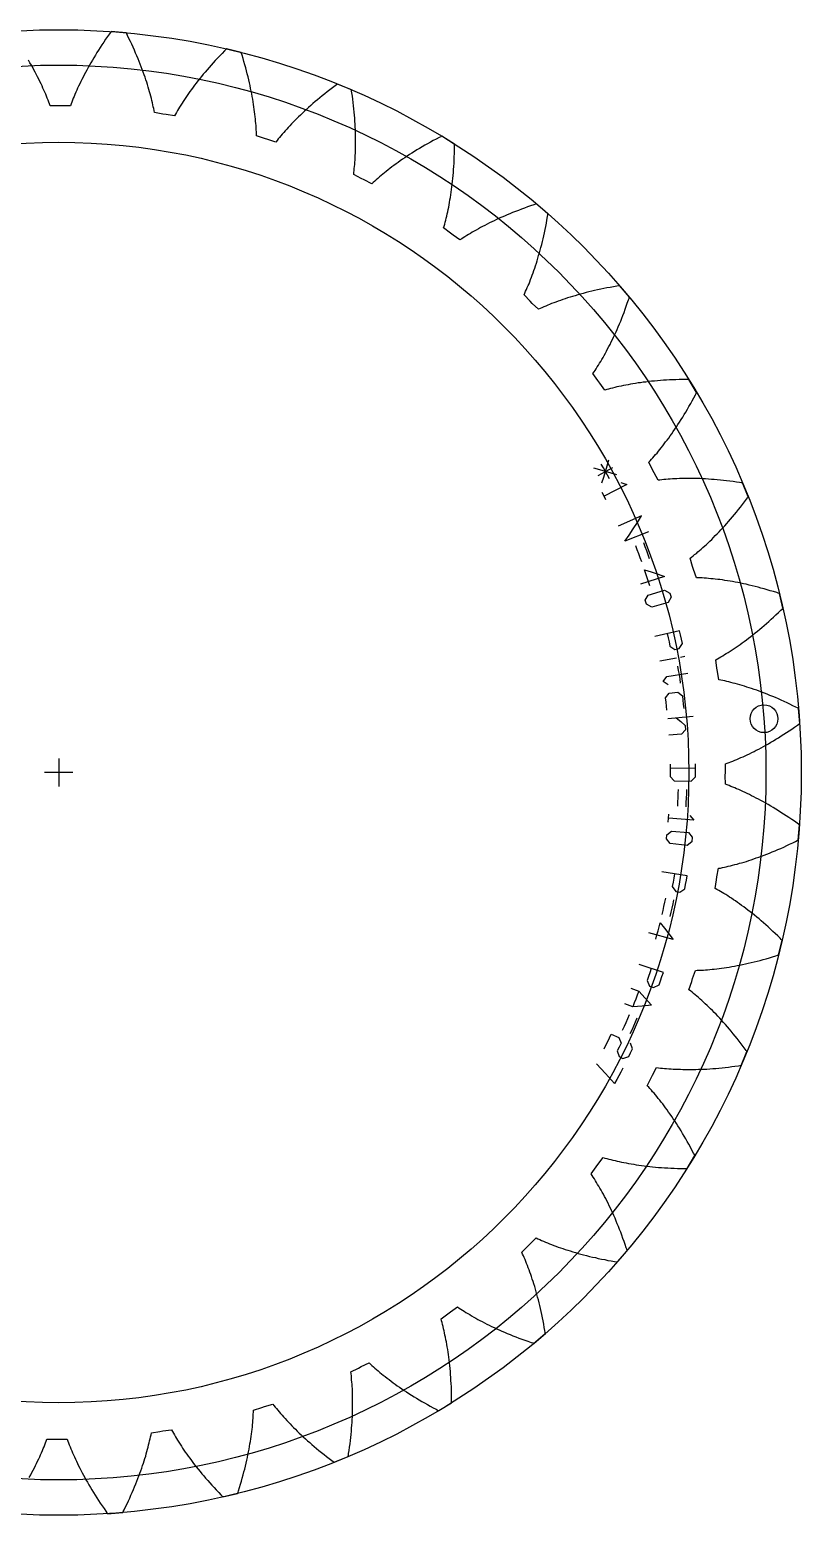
# Model space of a CAD drawing. Extents: x -5.2 to 5.2, y -5.2 to 5.2.
# Drawn here: x -0.21 to 5.25, y -5.25 to 5.25 of the extents above; entities that cross this region are included whole.
import ezdxf

# ---------------------------------------------------------------- set-up
doc = ezdxf.new("R2010")
doc.units = 0
doc.header["$MEASUREMENT"] = 0
for name, color, linetype in [('gear', 7, 'CONTINUOUS'), ('gear_guides', 5, 'CONTINUOUS'), ('gear_texts', 7, 'CONTINUOUS')]:
    doc.layers.add(name, color=color, linetype=linetype)

msp = doc.modelspace()

# ---------------------------------------------------------------- linework, layer by layer
at = {"layer": 'gear'}
msp.add_lwpolyline([(-0.208, -4.982), (-0.198, -4.965), (-0.189, -4.948), (-0.181, -4.932), (-0.172, -4.915), (-0.164, -4.899), (-0.156, -4.883), (-0.149, -4.868), (-0.141, -4.852), (-0.134, -4.837), (-0.128, -4.822), (-0.121, -4.808), (-0.115, -4.793), (-0.109, -4.779), (-0.103, -4.765), (-0.098, -4.752), (-0.093, -4.739), (-0.088, -4.726), (-0.083, -4.713), (-0.022, -4.712), (0, -4.713), (0.061, -4.713), (0.065, -4.726), (0.07, -4.739), (0.075, -4.752), (0.081, -4.766), (0.086, -4.78), (0.092, -4.794), (0.098, -4.808), (0.105, -4.823), (0.111, -4.838), (0.118, -4.853), (0.125, -4.868), (0.133, -4.884), (0.141, -4.9), (0.149, -4.916), (0.157, -4.932), (0.166, -4.949), (0.175, -4.966), (0.184, -4.983), (0.193, -5), (0.203, -5.017), (0.214, -5.035), (0.224, -5.053), (0.235, -5.071), (0.246, -5.089), (0.258, -5.108), (0.27, -5.126), (0.282, -5.145), (0.294, -5.164), (0.307, -5.183), (0.321, -5.203), (0.334, -5.222), (0.341, -5.232), (0.345, -5.237), (0.346, -5.238), (0.346, -5.239), (0.346, -5.239), (0.453, -5.23), (0.453, -5.23), (0.453, -5.23), (0.454, -5.228), (0.456, -5.223), (0.462, -5.212), (0.472, -5.191), (0.483, -5.17), (0.493, -5.149), (0.502, -5.128), (0.511, -5.108), (0.52, -5.088), (0.529, -5.068), (0.537, -5.048), (0.545, -5.028), (0.553, -5.009), (0.56, -4.99), (0.567, -4.971), (0.574, -4.953), (0.581, -4.935), (0.587, -4.917), (0.593, -4.899), (0.599, -4.882), (0.604, -4.865), (0.61, -4.848), (0.615, -4.831), (0.619, -4.815), (0.624, -4.799), (0.628, -4.783), (0.632, -4.768), (0.636, -4.752), (0.64, -4.738), (0.643, -4.723), (0.647, -4.709), (0.65, -4.695), (0.653, -4.681), (0.655, -4.668), (0.715, -4.658), (0.737, -4.654), (0.797, -4.646), (0.804, -4.658), (0.811, -4.67), (0.818, -4.682), (0.825, -4.695), (0.833, -4.707), (0.841, -4.72), (0.849, -4.734), (0.858, -4.747), (0.867, -4.761), (0.876, -4.775), (0.885, -4.789), (0.895, -4.803), (0.905, -4.818), (0.916, -4.832), (0.927, -4.847), (0.938, -4.862), (0.949, -4.877), (0.961, -4.893), (0.973, -4.908), (0.986, -4.924), (0.999, -4.94), (1.012, -4.956), (1.025, -4.972), (1.039, -4.988), (1.054, -5.004), (1.068, -5.021), (1.083, -5.038), (1.099, -5.054), (1.114, -5.071), (1.131, -5.088), (1.147, -5.105), (1.155, -5.114), (1.16, -5.118), (1.161, -5.119), (1.161, -5.12), (1.161, -5.12), (1.265, -5.095), (1.265, -5.095), (1.266, -5.094), (1.266, -5.093), (1.268, -5.087), (1.272, -5.076), (1.279, -5.053), (1.285, -5.031), (1.292, -5.009), (1.298, -4.987), (1.304, -4.965), (1.31, -4.944), (1.315, -4.923), (1.32, -4.902), (1.325, -4.881), (1.33, -4.861), (1.334, -4.841), (1.338, -4.822), (1.342, -4.802), (1.346, -4.783), (1.349, -4.764), (1.352, -4.746), (1.355, -4.728), (1.358, -4.71), (1.361, -4.693), (1.363, -4.675), (1.365, -4.659), (1.367, -4.642), (1.369, -4.626), (1.37, -4.61), (1.372, -4.594), (1.373, -4.579), (1.374, -4.564), (1.375, -4.55), (1.376, -4.535), (1.377, -4.521), (1.377, -4.508), (1.435, -4.489), (1.456, -4.482), (1.514, -4.464), (1.522, -4.474), (1.531, -4.485), (1.54, -4.496), (1.549, -4.508), (1.559, -4.519), (1.569, -4.531), (1.579, -4.543), (1.59, -4.555), (1.601, -4.567), (1.612, -4.579), (1.624, -4.591), (1.636, -4.604), (1.648, -4.617), (1.661, -4.63), (1.674, -4.642), (1.687, -4.656), (1.701, -4.669), (1.715, -4.682), (1.729, -4.696), (1.744, -4.709), (1.759, -4.723), (1.775, -4.736), (1.79, -4.75), (1.807, -4.764), (1.823, -4.778), (1.84, -4.792), (1.858, -4.806), (1.876, -4.82), (1.894, -4.835), (1.913, -4.849), (1.932, -4.863), (1.941, -4.87), (1.946, -4.874), (1.947, -4.875), (1.948, -4.875), (1.948, -4.875), (2.047, -4.835), (2.047, -4.835), (2.047, -4.834), (2.047, -4.832), (2.048, -4.826), (2.05, -4.814), (2.053, -4.791), (2.057, -4.768), (2.06, -4.745), (2.062, -4.722), (2.065, -4.7), (2.067, -4.678), (2.069, -4.656), (2.071, -4.635), (2.072, -4.614), (2.074, -4.593), (2.075, -4.573), (2.076, -4.553), (2.077, -4.533), (2.077, -4.514), (2.078, -4.495), (2.078, -4.476), (2.078, -4.458), (2.078, -4.44), (2.078, -4.422), (2.078, -4.405), (2.077, -4.388), (2.076, -4.371), (2.076, -4.355), (2.075, -4.339), (2.074, -4.323), (2.073, -4.308), (2.071, -4.293), (2.07, -4.278), (2.069, -4.264), (2.067, -4.25), (2.066, -4.237), (2.119, -4.209), (2.139, -4.199), (2.194, -4.172), (2.204, -4.181), (2.214, -4.191), (2.225, -4.2), (2.236, -4.21), (2.247, -4.22), (2.258, -4.23), (2.27, -4.24), (2.283, -4.25), (2.295, -4.26), (2.309, -4.27), (2.322, -4.281), (2.336, -4.291), (2.35, -4.302), (2.364, -4.313), (2.379, -4.324), (2.394, -4.334), (2.41, -4.345), (2.426, -4.356), (2.442, -4.367), (2.459, -4.378), (2.476, -4.389), (2.494, -4.4), (2.512, -4.412), (2.53, -4.423), (2.548, -4.434), (2.567, -4.445), (2.587, -4.456), (2.607, -4.468), (2.627, -4.479), (2.648, -4.49), (2.669, -4.501), (2.679, -4.507), (2.685, -4.509), (2.686, -4.51), (2.687, -4.51), (2.687, -4.51), (2.778, -4.455), (2.778, -4.455), (2.778, -4.454), (2.778, -4.453), (2.778, -4.446), (2.778, -4.434), (2.778, -4.411), (2.777, -4.387), (2.776, -4.364), (2.776, -4.341), (2.775, -4.319), (2.773, -4.297), (2.772, -4.275), (2.77, -4.254), (2.769, -4.233), (2.767, -4.212), (2.765, -4.192), (2.763, -4.172), (2.76, -4.152), (2.758, -4.133), (2.755, -4.114), (2.753, -4.096), (2.75, -4.078), (2.747, -4.06), (2.744, -4.043), (2.741, -4.025), (2.738, -4.009), (2.735, -3.992), (2.731, -3.976), (2.728, -3.961), (2.725, -3.946), (2.721, -3.931), (2.717, -3.916), (2.714, -3.902), (2.71, -3.888), (2.707, -3.875), (2.703, -3.862), (2.752, -3.826), (2.77, -3.812), (2.819, -3.777), (2.831, -3.785), (2.842, -3.793), (2.854, -3.8), (2.867, -3.808), (2.879, -3.816), (2.892, -3.824), (2.906, -3.832), (2.919, -3.84), (2.934, -3.849), (2.948, -3.857), (2.963, -3.865), (2.978, -3.873), (2.994, -3.881), (3.01, -3.89), (3.026, -3.898), (3.043, -3.906), (3.06, -3.915), (3.078, -3.923), (3.095, -3.931), (3.114, -3.94), (3.132, -3.948), (3.151, -3.956), (3.171, -3.964), (3.191, -3.973), (3.211, -3.981), (3.231, -3.989), (3.252, -3.997), (3.274, -4.005), (3.295, -4.013), (3.317, -4.02), (3.34, -4.028), (3.351, -4.032), (3.357, -4.034), (3.358, -4.034), (3.359, -4.035), (3.359, -4.035), (3.441, -3.965), (3.441, -3.965), (3.44, -3.965), (3.44, -3.963), (3.439, -3.957), (3.437, -3.945), (3.433, -3.922), (3.429, -3.899), (3.425, -3.876), (3.421, -3.854), (3.416, -3.832), (3.411, -3.81), (3.407, -3.789), (3.402, -3.768), (3.397, -3.748), (3.392, -3.728), (3.386, -3.708), (3.381, -3.689), (3.376, -3.67), (3.37, -3.651), (3.365, -3.633), (3.36, -3.615), (3.354, -3.597), (3.348, -3.58), (3.343, -3.563), (3.337, -3.547), (3.331, -3.531), (3.325, -3.515), (3.32, -3.5), (3.314, -3.485), (3.308, -3.471), (3.302, -3.457), (3.297, -3.443), (3.291, -3.429), (3.285, -3.416), (3.279, -3.404), (3.274, -3.391), (3.316, -3.348), (3.332, -3.332), (3.376, -3.29), (3.388, -3.296), (3.401, -3.301), (3.414, -3.307), (3.427, -3.313), (3.441, -3.319), (3.455, -3.325), (3.469, -3.331), (3.484, -3.336), (3.5, -3.342), (3.515, -3.348), (3.531, -3.354), (3.547, -3.36), (3.564, -3.365), (3.581, -3.371), (3.599, -3.377), (3.617, -3.382), (3.635, -3.388), (3.653, -3.393), (3.672, -3.399), (3.692, -3.404), (3.711, -3.409), (3.731, -3.415), (3.752, -3.42), (3.773, -3.425), (3.794, -3.429), (3.815, -3.434), (3.837, -3.439), (3.86, -3.443), (3.882, -3.448), (3.905, -3.452), (3.929, -3.456), (3.941, -3.458), (3.947, -3.459), (3.948, -3.459), (3.949, -3.459), (3.949, -3.459), (4.019, -3.378), (4.019, -3.378), (4.018, -3.378), (4.018, -3.376), (4.016, -3.37), (4.012, -3.359), (4.005, -3.336), (3.997, -3.314), (3.989, -3.293), (3.981, -3.271), (3.973, -3.25), (3.965, -3.23), (3.957, -3.209), (3.949, -3.19), (3.941, -3.17), (3.933, -3.151), (3.925, -3.132), (3.917, -3.114), (3.908, -3.096), (3.9, -3.079), (3.892, -3.062), (3.884, -3.045), (3.875, -3.028), (3.867, -3.012), (3.859, -2.997), (3.851, -2.981), (3.843, -2.967), (3.834, -2.952), (3.826, -2.938), (3.818, -2.924), (3.81, -2.911), (3.802, -2.897), (3.795, -2.885), (3.787, -2.872), (3.779, -2.86), (3.771, -2.849), (3.764, -2.837), (3.799, -2.788), (3.812, -2.77), (3.849, -2.721), (3.862, -2.725), (3.875, -2.729), (3.889, -2.732), (3.903, -2.736), (3.918, -2.74), (3.933, -2.743), (3.948, -2.747), (3.963, -2.75), (3.979, -2.754), (3.996, -2.757), (4.012, -2.76), (4.029, -2.763), (4.047, -2.766), (4.065, -2.769), (4.083, -2.772), (4.101, -2.775), (4.12, -2.778), (4.139, -2.78), (4.159, -2.782), (4.179, -2.785), (4.199, -2.787), (4.22, -2.789), (4.241, -2.791), (4.262, -2.792), (4.284, -2.794), (4.306, -2.795), (4.328, -2.796), (4.351, -2.797), (4.374, -2.798), (4.397, -2.799), (4.421, -2.799), (4.433, -2.799), (4.439, -2.799), (4.441, -2.799), (4.441, -2.799), (4.442, -2.799), (4.498, -2.708), (4.498, -2.708), (4.497, -2.707), (4.497, -2.706), (4.494, -2.701), (4.488, -2.69), (4.477, -2.669), (4.466, -2.648), (4.455, -2.628), (4.444, -2.608), (4.433, -2.589), (4.422, -2.57), (4.411, -2.551), (4.4, -2.533), (4.389, -2.515), (4.378, -2.497), (4.367, -2.48), (4.356, -2.463), (4.345, -2.447), (4.334, -2.431), (4.323, -2.415), (4.312, -2.4), (4.301, -2.385), (4.291, -2.37), (4.28, -2.356), (4.27, -2.342), (4.259, -2.329), (4.249, -2.316), (4.239, -2.303), (4.229, -2.291), (4.219, -2.279), (4.209, -2.267), (4.199, -2.256), (4.19, -2.245), (4.18, -2.234), (4.171, -2.224), (4.161, -2.214), (4.189, -2.159), (4.199, -2.139), (4.227, -2.086), (4.24, -2.087), (4.254, -2.089), (4.269, -2.09), (4.283, -2.092), (4.298, -2.093), (4.313, -2.094), (4.329, -2.095), (4.345, -2.096), (4.361, -2.097), (4.378, -2.098), (4.395, -2.098), (4.412, -2.099), (4.43, -2.099), (4.448, -2.099), (4.466, -2.099), (4.485, -2.099), (4.504, -2.099), (4.523, -2.098), (4.543, -2.098), (4.563, -2.097), (4.583, -2.096), (4.604, -2.094), (4.625, -2.093), (4.646, -2.091), (4.668, -2.089), (4.69, -2.087), (4.712, -2.085), (4.735, -2.082), (4.758, -2.079), (4.781, -2.076), (4.805, -2.073), (4.816, -2.071), (4.822, -2.07), (4.824, -2.07), (4.825, -2.07), (4.825, -2.07), (4.866, -1.971), (4.866, -1.971), (4.865, -1.971), (4.865, -1.969), (4.861, -1.964), (4.854, -1.955), (4.84, -1.936), (4.825, -1.917), (4.811, -1.899), (4.797, -1.881), (4.783, -1.863), (4.769, -1.846), (4.755, -1.829), (4.742, -1.813), (4.728, -1.797), (4.714, -1.782), (4.701, -1.766), (4.687, -1.751), (4.674, -1.737), (4.661, -1.723), (4.647, -1.709), (4.634, -1.696), (4.622, -1.683), (4.609, -1.67), (4.596, -1.658), (4.584, -1.646), (4.571, -1.634), (4.559, -1.623), (4.547, -1.612), (4.535, -1.601), (4.523, -1.591), (4.512, -1.581), (4.5, -1.571), (4.489, -1.562), (4.478, -1.552), (4.467, -1.544), (4.456, -1.535), (4.475, -1.478), (4.482, -1.456), (4.501, -1.399), (4.515, -1.398), (4.529, -1.398), (4.543, -1.397), (4.558, -1.396), (4.573, -1.395), (4.588, -1.394), (4.603, -1.392), (4.619, -1.391), (4.635, -1.389), (4.652, -1.387), (4.669, -1.385), (4.686, -1.383), (4.704, -1.38), (4.721, -1.378), (4.74, -1.375), (4.758, -1.372), (4.777, -1.368), (4.796, -1.365), (4.815, -1.361), (4.835, -1.357), (4.855, -1.353), (4.875, -1.348), (4.895, -1.344), (4.916, -1.339), (4.937, -1.333), (4.959, -1.328), (4.98, -1.322), (5.002, -1.316), (5.025, -1.309), (5.047, -1.303), (5.07, -1.296), (5.081, -1.292), (5.087, -1.29), (5.088, -1.29), (5.089, -1.29), (5.089, -1.29), (5.114, -1.186), (5.114, -1.186), (5.114, -1.185), (5.113, -1.184), (5.108, -1.18), (5.1, -1.171), (5.083, -1.155), (5.066, -1.139), (5.049, -1.123), (5.032, -1.107), (5.016, -1.092), (4.999, -1.077), (4.983, -1.063), (4.967, -1.049), (4.951, -1.035), (4.935, -1.022), (4.919, -1.009), (4.904, -0.997), (4.888, -0.984), (4.873, -0.973), (4.858, -0.961), (4.843, -0.95), (4.828, -0.939), (4.813, -0.928), (4.799, -0.918), (4.785, -0.908), (4.771, -0.899), (4.757, -0.889), (4.743, -0.88), (4.73, -0.872), (4.716, -0.863), (4.703, -0.855), (4.691, -0.848), (4.678, -0.84), (4.666, -0.833), (4.654, -0.826), (4.642, -0.819), (4.651, -0.759), (4.654, -0.737), (4.665, -0.677), (4.678, -0.675), (4.692, -0.672), (4.706, -0.669), (4.72, -0.666), (4.734, -0.663), (4.749, -0.659), (4.764, -0.655), (4.78, -0.651), (4.796, -0.647), (4.812, -0.642), (4.828, -0.638), (4.845, -0.633), (4.862, -0.628), (4.879, -0.622), (4.896, -0.617), (4.914, -0.611), (4.932, -0.604), (4.95, -0.598), (4.969, -0.591), (4.987, -0.584), (5.007, -0.577), (5.026, -0.569), (5.045, -0.561), (5.065, -0.553), (5.085, -0.544), (5.105, -0.536), (5.126, -0.527), (5.147, -0.517), (5.167, -0.507), (5.189, -0.497), (5.21, -0.487), (5.221, -0.481), (5.226, -0.479), (5.228, -0.478), (5.228, -0.478), (5.228, -0.478), (5.237, -0.371), (5.237, -0.371), (5.236, -0.371), (5.235, -0.37), (5.23, -0.366), (5.22, -0.359), (5.201, -0.345), (5.182, -0.332), (5.163, -0.319), (5.144, -0.306), (5.125, -0.294), (5.106, -0.282), (5.088, -0.27), (5.07, -0.259), (5.052, -0.248), (5.034, -0.238), (5.016, -0.227), (4.999, -0.217), (4.982, -0.208), (4.965, -0.198), (4.948, -0.189), (4.932, -0.181), (4.915, -0.172), (4.899, -0.164), (4.883, -0.156), (4.868, -0.149), (4.852, -0.141), (4.837, -0.134), (4.822, -0.128), (4.808, -0.121), (4.793, -0.115), (4.779, -0.109), (4.765, -0.103), (4.752, -0.098), (4.739, -0.093), (4.726, -0.088), (4.713, -0.083), (4.712, -0.022), (4.713, 0), (4.713, 0.061), (4.726, 0.065), (4.739, 0.07), (4.752, 0.075), (4.766, 0.081), (4.78, 0.086), (4.794, 0.092), (4.808, 0.098), (4.823, 0.105), (4.838, 0.111), (4.853, 0.118), (4.868, 0.125), (4.884, 0.133), (4.9, 0.141), (4.916, 0.149), (4.932, 0.157), (4.949, 0.166), (4.966, 0.175), (4.983, 0.184), (5, 0.193), (5.017, 0.203), (5.035, 0.214), (5.053, 0.224), (5.071, 0.235), (5.089, 0.246), (5.108, 0.258), (5.126, 0.27), (5.145, 0.282), (5.164, 0.294), (5.183, 0.307), (5.203, 0.321), (5.222, 0.334), (5.232, 0.341), (5.237, 0.345), (5.238, 0.346), (5.239, 0.346), (5.239, 0.346), (5.23, 0.453), (5.23, 0.453), (5.23, 0.453), (5.228, 0.454), (5.223, 0.456), (5.212, 0.462), (5.191, 0.472), (5.17, 0.483), (5.149, 0.493), (5.128, 0.502), (5.108, 0.511), (5.088, 0.52), (5.068, 0.529), (5.048, 0.537), (5.028, 0.545), (5.009, 0.553), (4.99, 0.56), (4.971, 0.567), (4.953, 0.574), (4.935, 0.581), (4.917, 0.587), (4.899, 0.593), (4.882, 0.599), (4.865, 0.604), (4.848, 0.61), (4.831, 0.615), (4.815, 0.619), (4.799, 0.624), (4.783, 0.628), (4.768, 0.632), (4.752, 0.636), (4.738, 0.64), (4.723, 0.643), (4.709, 0.647), (4.695, 0.65), (4.681, 0.653), (4.668, 0.655), (4.658, 0.715), (4.654, 0.737), (4.646, 0.797), (4.658, 0.804), (4.67, 0.811), (4.682, 0.818), (4.695, 0.825), (4.707, 0.833), (4.72, 0.841), (4.734, 0.849), (4.747, 0.858), (4.761, 0.867), (4.775, 0.876), (4.789, 0.885), (4.803, 0.895), (4.818, 0.905), (4.832, 0.916), (4.847, 0.927), (4.862, 0.938), (4.877, 0.949), (4.893, 0.961), (4.908, 0.973), (4.924, 0.986), (4.94, 0.999), (4.956, 1.012), (4.972, 1.025), (4.988, 1.039), (5.004, 1.054), (5.021, 1.068), (5.038, 1.083), (5.054, 1.099), (5.071, 1.114), (5.088, 1.131), (5.105, 1.147), (5.114, 1.155), (5.118, 1.16), (5.119, 1.161), (5.12, 1.161), (5.12, 1.161), (5.095, 1.265), (5.095, 1.265), (5.094, 1.266), (5.093, 1.266), (5.087, 1.268), (5.076, 1.272), (5.053, 1.279), (5.031, 1.285), (5.009, 1.292), (4.987, 1.298), (4.965, 1.304), (4.944, 1.31), (4.923, 1.315), (4.902, 1.32), (4.881, 1.325), (4.861, 1.33), (4.841, 1.334), (4.822, 1.338), (4.802, 1.342), (4.783, 1.346), (4.764, 1.349), (4.746, 1.352), (4.728, 1.355), (4.71, 1.358), (4.693, 1.361), (4.675, 1.363), (4.659, 1.365), (4.642, 1.367), (4.626, 1.369), (4.61, 1.37), (4.594, 1.372), (4.579, 1.373), (4.564, 1.374), (4.55, 1.375), (4.535, 1.376), (4.521, 1.377), (4.508, 1.377), (4.489, 1.435), (4.482, 1.456), (4.464, 1.514), (4.474, 1.522), (4.485, 1.531), (4.496, 1.54), (4.508, 1.549), (4.519, 1.559), (4.531, 1.569), (4.543, 1.579), (4.555, 1.59), (4.567, 1.601), (4.579, 1.612), (4.591, 1.624), (4.604, 1.636), (4.617, 1.648), (4.63, 1.661), (4.642, 1.674), (4.656, 1.687), (4.669, 1.701), (4.682, 1.715), (4.696, 1.729), (4.709, 1.744), (4.723, 1.759), (4.736, 1.775), (4.75, 1.79), (4.764, 1.807), (4.778, 1.823), (4.792, 1.84), (4.806, 1.858), (4.82, 1.876), (4.835, 1.894), (4.849, 1.913), (4.863, 1.932), (4.87, 1.941), (4.874, 1.946), (4.875, 1.947), (4.875, 1.948), (4.875, 1.948), (4.835, 2.047), (4.835, 2.047), (4.834, 2.047), (4.832, 2.047), (4.826, 2.048), (4.814, 2.05), (4.791, 2.053), (4.768, 2.057), (4.745, 2.06), (4.722, 2.062), (4.7, 2.065), (4.678, 2.067), (4.656, 2.069), (4.635, 2.071), (4.614, 2.072), (4.593, 2.074), (4.573, 2.075), (4.553, 2.076), (4.533, 2.077), (4.514, 2.077), (4.495, 2.078), (4.476, 2.078), (4.458, 2.078), (4.44, 2.078), (4.422, 2.078), (4.405, 2.078), (4.388, 2.077), (4.371, 2.076), (4.355, 2.076), (4.339, 2.075), (4.323, 2.074), (4.308, 2.073), (4.293, 2.071), (4.278, 2.07), (4.264, 2.069), (4.25, 2.067), (4.237, 2.066), (4.209, 2.119), (4.199, 2.139), (4.172, 2.194), (4.181, 2.204), (4.191, 2.214), (4.2, 2.225), (4.21, 2.236), (4.22, 2.247), (4.23, 2.258), (4.24, 2.27), (4.25, 2.283), (4.26, 2.295), (4.27, 2.309), (4.281, 2.322), (4.291, 2.336), (4.302, 2.35), (4.313, 2.364), (4.324, 2.379), (4.334, 2.394), (4.345, 2.41), (4.356, 2.426), (4.367, 2.442), (4.378, 2.459), (4.389, 2.476), (4.4, 2.494), (4.412, 2.512), (4.423, 2.53), (4.434, 2.548), (4.445, 2.567), (4.456, 2.587), (4.468, 2.607), (4.479, 2.627), (4.49, 2.648), (4.501, 2.669), (4.507, 2.679), (4.509, 2.685), (4.51, 2.686), (4.51, 2.687), (4.51, 2.687), (4.455, 2.778), (4.455, 2.778), (4.454, 2.778), (4.453, 2.778), (4.446, 2.778), (4.434, 2.778), (4.411, 2.778), (4.387, 2.777), (4.364, 2.776), (4.341, 2.776), (4.319, 2.775), (4.297, 2.773), (4.275, 2.772), (4.254, 2.77), (4.233, 2.769), (4.212, 2.767), (4.192, 2.765), (4.172, 2.763), (4.152, 2.76), (4.133, 2.758), (4.114, 2.755), (4.096, 2.753), (4.078, 2.75), (4.06, 2.747), (4.043, 2.744), (4.025, 2.741), (4.009, 2.738), (3.992, 2.735), (3.976, 2.731), (3.961, 2.728), (3.946, 2.725), (3.931, 2.721), (3.916, 2.717), (3.902, 2.714), (3.888, 2.71), (3.875, 2.707), (3.862, 2.703), (3.826, 2.752), (3.812, 2.77), (3.777, 2.819), (3.785, 2.831), (3.793, 2.842), (3.8, 2.854), (3.808, 2.867), (3.816, 2.879), (3.824, 2.892), (3.832, 2.906), (3.84, 2.919), (3.849, 2.934), (3.857, 2.948), (3.865, 2.963), (3.873, 2.978), (3.881, 2.994), (3.89, 3.01), (3.898, 3.026), (3.906, 3.043), (3.915, 3.06), (3.923, 3.078), (3.931, 3.095), (3.94, 3.114), (3.948, 3.132), (3.956, 3.151), (3.964, 3.171), (3.973, 3.191), (3.981, 3.211), (3.989, 3.231), (3.997, 3.252), (4.005, 3.274), (4.013, 3.295), (4.02, 3.317), (4.028, 3.34), (4.032, 3.351), (4.034, 3.357), (4.034, 3.358), (4.035, 3.359), (4.035, 3.359), (3.965, 3.441), (3.965, 3.441), (3.965, 3.44), (3.963, 3.44), (3.957, 3.439), (3.945, 3.437), (3.922, 3.433), (3.899, 3.429), (3.876, 3.425), (3.854, 3.421), (3.832, 3.416), (3.81, 3.411), (3.789, 3.407), (3.768, 3.402), (3.748, 3.397), (3.728, 3.392), (3.708, 3.386), (3.689, 3.381), (3.67, 3.376), (3.651, 3.37), (3.633, 3.365), (3.615, 3.36), (3.597, 3.354), (3.58, 3.348), (3.563, 3.343), (3.547, 3.337), (3.531, 3.331), (3.515, 3.325), (3.5, 3.32), (3.485, 3.314), (3.471, 3.308), (3.457, 3.302), (3.443, 3.297), (3.429, 3.291), (3.416, 3.285), (3.404, 3.279), (3.391, 3.274), (3.348, 3.316), (3.332, 3.332), (3.29, 3.376), (3.296, 3.388), (3.301, 3.401), (3.307, 3.414), (3.313, 3.427), (3.319, 3.441), (3.325, 3.455), (3.331, 3.469), (3.336, 3.484), (3.342, 3.5), (3.348, 3.515), (3.354, 3.531), (3.36, 3.547), (3.365, 3.564), (3.371, 3.581), (3.377, 3.599), (3.382, 3.617), (3.388, 3.635), (3.393, 3.653), (3.399, 3.672), (3.404, 3.692), (3.409, 3.711), (3.415, 3.731), (3.42, 3.752), (3.425, 3.773), (3.429, 3.794), (3.434, 3.815), (3.439, 3.837), (3.443, 3.86), (3.448, 3.882), (3.452, 3.905), (3.456, 3.929), (3.458, 3.941), (3.459, 3.947), (3.459, 3.948), (3.459, 3.949), (3.459, 3.949), (3.378, 4.019), (3.378, 4.019), (3.378, 4.018), (3.376, 4.018), (3.37, 4.016), (3.359, 4.012), (3.336, 4.005), (3.314, 3.997), (3.293, 3.989), (3.271, 3.981), (3.25, 3.973), (3.23, 3.965), (3.209, 3.957), (3.19, 3.949), (3.17, 3.941), (3.151, 3.933), (3.132, 3.925), (3.114, 3.917), (3.096, 3.908), (3.079, 3.9), (3.062, 3.892), (3.045, 3.884), (3.028, 3.875), (3.012, 3.867), (2.997, 3.859), (2.981, 3.851), (2.967, 3.843), (2.952, 3.834), (2.938, 3.826), (2.924, 3.818), (2.911, 3.81), (2.897, 3.802), (2.885, 3.795), (2.872, 3.787), (2.86, 3.779), (2.849, 3.771), (2.837, 3.764), (2.788, 3.799), (2.77, 3.812), (2.721, 3.849), (2.725, 3.862), (2.729, 3.875), (2.732, 3.889), (2.736, 3.903), (2.74, 3.918), (2.743, 3.933), (2.747, 3.948), (2.75, 3.963), (2.754, 3.979), (2.757, 3.996), (2.76, 4.012), (2.763, 4.029), (2.766, 4.047), (2.769, 4.065), (2.772, 4.083), (2.775, 4.101), (2.778, 4.12), (2.78, 4.139), (2.782, 4.159), (2.785, 4.179), (2.787, 4.199), (2.789, 4.22), (2.791, 4.241), (2.792, 4.262), (2.794, 4.284), (2.795, 4.306), (2.796, 4.328), (2.797, 4.351), (2.798, 4.374), (2.799, 4.397), (2.799, 4.421), (2.799, 4.433), (2.799, 4.439), (2.799, 4.441), (2.799, 4.441), (2.799, 4.442), (2.708, 4.498), (2.708, 4.498), (2.707, 4.497), (2.706, 4.497), (2.701, 4.494), (2.69, 4.488), (2.669, 4.477), (2.648, 4.466), (2.628, 4.455), (2.608, 4.444), (2.589, 4.433), (2.57, 4.422), (2.551, 4.411), (2.533, 4.4), (2.515, 4.389), (2.497, 4.378), (2.48, 4.367), (2.463, 4.356), (2.447, 4.345), (2.431, 4.334), (2.415, 4.323), (2.4, 4.312), (2.385, 4.301), (2.37, 4.291), (2.356, 4.28), (2.342, 4.27), (2.329, 4.259), (2.316, 4.249), (2.303, 4.239), (2.291, 4.229), (2.279, 4.219), (2.267, 4.209), (2.256, 4.199), (2.245, 4.19), (2.234, 4.18), (2.224, 4.171), (2.214, 4.161), (2.159, 4.189), (2.139, 4.199), (2.086, 4.227), (2.087, 4.24), (2.089, 4.254), (2.09, 4.269), (2.092, 4.283), (2.093, 4.298), (2.094, 4.313), (2.095, 4.329), (2.096, 4.345), (2.097, 4.361), (2.098, 4.378), (2.098, 4.395), (2.099, 4.412), (2.099, 4.43), (2.099, 4.448), (2.099, 4.466), (2.099, 4.485), (2.099, 4.504), (2.098, 4.523), (2.098, 4.543), (2.097, 4.563), (2.096, 4.583), (2.094, 4.604), (2.093, 4.625), (2.091, 4.646), (2.089, 4.668), (2.087, 4.69), (2.085, 4.712), (2.082, 4.735), (2.079, 4.758), (2.076, 4.781), (2.073, 4.805), (2.071, 4.816), (2.07, 4.822), (2.07, 4.824), (2.07, 4.825), (2.07, 4.825), (1.971, 4.866), (1.971, 4.866), (1.971, 4.865), (1.969, 4.865), (1.964, 4.861), (1.955, 4.854), (1.936, 4.84), (1.917, 4.825), (1.899, 4.811), (1.881, 4.797), (1.863, 4.783), (1.846, 4.769), (1.829, 4.755), (1.813, 4.742), (1.797, 4.728), (1.782, 4.714), (1.766, 4.701), (1.751, 4.687), (1.737, 4.674), (1.723, 4.661), (1.709, 4.647), (1.696, 4.634), (1.683, 4.622), (1.67, 4.609), (1.658, 4.596), (1.646, 4.584), (1.634, 4.571), (1.623, 4.559), (1.612, 4.547), (1.601, 4.535), (1.591, 4.523), (1.581, 4.512), (1.571, 4.5), (1.562, 4.489), (1.552, 4.478), (1.544, 4.467), (1.535, 4.456), (1.478, 4.475), (1.456, 4.482), (1.399, 4.501), (1.398, 4.515), (1.398, 4.529), (1.397, 4.543), (1.396, 4.558), (1.395, 4.573), (1.394, 4.588), (1.392, 4.603), (1.391, 4.619), (1.389, 4.635), (1.387, 4.652), (1.385, 4.669), (1.383, 4.686), (1.38, 4.704), (1.378, 4.721), (1.375, 4.74), (1.372, 4.758), (1.368, 4.777), (1.365, 4.796), (1.361, 4.815), (1.357, 4.835), (1.353, 4.855), (1.348, 4.875), (1.344, 4.895), (1.339, 4.916), (1.333, 4.937), (1.328, 4.959), (1.322, 4.98), (1.316, 5.002), (1.309, 5.025), (1.303, 5.047), (1.296, 5.07), (1.292, 5.081), (1.29, 5.087), (1.29, 5.088), (1.29, 5.089), (1.29, 5.089), (1.186, 5.114), (1.186, 5.114), (1.185, 5.114), (1.184, 5.113), (1.18, 5.108), (1.171, 5.1), (1.155, 5.083), (1.139, 5.066), (1.123, 5.049), (1.107, 5.032), (1.092, 5.016), (1.077, 4.999), (1.063, 4.983), (1.049, 4.967), (1.035, 4.951), (1.022, 4.935), (1.009, 4.919), (0.997, 4.904), (0.984, 4.888), (0.973, 4.873), (0.961, 4.858), (0.95, 4.843), (0.939, 4.828), (0.928, 4.813), (0.918, 4.799), (0.908, 4.785), (0.899, 4.771), (0.889, 4.757), (0.88, 4.743), (0.872, 4.73), (0.863, 4.716), (0.855, 4.703), (0.848, 4.691), (0.84, 4.678), (0.833, 4.666), (0.826, 4.654), (0.819, 4.642), (0.759, 4.651), (0.737, 4.654), (0.677, 4.665), (0.675, 4.678), (0.672, 4.692), (0.669, 4.706), (0.666, 4.72), (0.663, 4.734), (0.659, 4.749), (0.655, 4.764), (0.651, 4.78), (0.647, 4.796), (0.642, 4.812), (0.638, 4.828), (0.633, 4.845), (0.628, 4.862), (0.622, 4.879), (0.617, 4.896), (0.611, 4.914), (0.604, 4.932), (0.598, 4.95), (0.591, 4.969), (0.584, 4.987), (0.577, 5.007), (0.569, 5.026), (0.561, 5.045), (0.553, 5.065), (0.544, 5.085), (0.536, 5.105), (0.527, 5.126), (0.517, 5.147), (0.507, 5.167), (0.497, 5.189), (0.487, 5.21), (0.481, 5.221), (0.479, 5.226), (0.478, 5.228), (0.478, 5.228), (0.478, 5.228), (0.371, 5.237), (0.371, 5.237), (0.371, 5.236), (0.37, 5.235), (0.366, 5.23), (0.359, 5.22), (0.345, 5.201), (0.332, 5.182), (0.319, 5.163), (0.306, 5.144), (0.294, 5.125), (0.282, 5.106), (0.27, 5.088), (0.259, 5.07), (0.248, 5.052), (0.238, 5.034), (0.227, 5.016), (0.217, 4.999), (0.208, 4.982), (0.198, 4.965), (0.189, 4.948), (0.181, 4.932), (0.172, 4.915), (0.164, 4.899), (0.156, 4.883), (0.149, 4.868), (0.141, 4.852), (0.134, 4.837), (0.128, 4.822), (0.121, 4.808), (0.115, 4.793), (0.109, 4.779), (0.103, 4.765), (0.098, 4.752), (0.093, 4.739), (0.088, 4.726), (0.083, 4.713), (0.022, 4.712), (0, 4.713), (-0.061, 4.713), (-0.065, 4.726), (-0.07, 4.739), (-0.075, 4.752), (-0.081, 4.766), (-0.086, 4.78), (-0.092, 4.794), (-0.098, 4.808), (-0.105, 4.823), (-0.111, 4.838), (-0.118, 4.853), (-0.125, 4.868), (-0.133, 4.884), (-0.141, 4.9), (-0.149, 4.916), (-0.157, 4.932), (-0.166, 4.949), (-0.175, 4.966), (-0.184, 4.983), (-0.193, 5), (-0.203, 5.017), (-0.214, 5.035)], dxfattribs=at)
at = {"layer": 'gear_guides'}
for p, q in [((0.1, 0), (-0.1, 0)), ((0, 0.1), (0, -0.1))]:
    msp.add_line(p, q, dxfattribs=at)
for centre, radius in [((0, 0), 5.25), ((0, 0), 5), ((0, 0), 4.455), ((4.986, 0.38), 0.0981)]:
    msp.add_circle(centre, radius, dxfattribs=at)
at = {"layer": 'gear_texts'}
for points in [[(3.841, 2.047), (3.854, 2.087), (3.866, 2.128), (3.877, 2.168), (3.889, 2.21)], [(3.947, 2.103), (3.906, 2.115), (3.866, 2.128), (3.825, 2.139), (3.784, 2.15)], [(3.813, 2.099), (3.918, 2.156)], [(3.894, 2.075), (3.88, 2.101), (3.866, 2.128), (3.851, 2.154), (3.836, 2.18)], [(3.975, 2.049), (4.016, 2.036), (3.856, 1.954)], [(3.869, 1.928), (3.856, 1.954), (3.842, 1.98)], [(4.169, 1.702), (4.002, 1.634), (4.032, 1.678), (4.062, 1.723), (4.092, 1.768), (4.121, 1.814), (3.956, 1.742)], [(4.122, 1.489), (4.111, 1.517), (4.101, 1.545), (4.09, 1.573), (4.08, 1.601)], [(4.178, 1.51), (4.168, 1.538), (4.157, 1.566), (4.146, 1.595), (4.136, 1.623)], [(4.179, 1.32), (4.17, 1.348), (4.161, 1.377), (4.151, 1.405), (4.142, 1.433), (4.189, 1.418), (4.237, 1.402), (4.284, 1.385), (4.113, 1.33)], [(4.193, 1.169), (4.156, 1.189), (4.147, 1.218), (4.168, 1.254), (4.283, 1.289), (4.32, 1.268), (4.329, 1.239), (4.308, 1.201), (4.193, 1.169)], [(4.302, 0.982), (4.308, 0.952), (4.315, 0.923), (4.321, 0.894), (4.356, 0.87), (4.386, 0.876), (4.409, 0.912), (4.403, 0.942), (4.396, 0.972), (4.39, 1.002), (4.214, 0.962)], [(4.25, 0.789), (4.368, 0.811)], [(4.397, 0.632), (4.393, 0.662), (4.388, 0.692), (4.383, 0.722), (4.378, 0.751)], [(4.397, 0.816), (4.427, 0.822)], [(4.308, 0.619), (4.274, 0.644), (4.299, 0.678), (4.448, 0.701)], [(4.3, 0.44), (4.297, 0.469), (4.294, 0.498), (4.29, 0.528), (4.316, 0.561), (4.376, 0.568), (4.409, 0.542), (4.413, 0.512), (4.416, 0.482), (4.419, 0.452)], [(4.306, 0.382), (4.485, 0.397)], [(4.365, 0.387), (4.398, 0.36), (4.43, 0.332), (4.432, 0.302), (4.404, 0.27), (4.314, 0.264)], [(4.322, 0.059), (4.322, 0.029), (4.322, 0), (4.322, -0.029), (4.352, -0.059), (4.472, -0.061), (4.502, -0.031), (4.503, 0), (4.502, 0.031), (4.502, 0.061)], [(4.502, 0.031), (4.322, 0.029)], [(4.376, -0.238), (4.378, -0.208), (4.379, -0.179), (4.38, -0.149), (4.381, -0.119)], [(4.436, -0.242), (4.437, -0.211), (4.439, -0.181), (4.44, -0.151), (4.441, -0.121)], [(4.308, -0.352), (4.31, -0.323), (4.313, -0.294)], [(4.462, -0.304), (4.49, -0.336), (4.31, -0.323)], [(4.323, -0.502), (4.297, -0.469), (4.3, -0.44), (4.333, -0.414), (4.452, -0.425), (4.479, -0.458), (4.476, -0.489), (4.443, -0.516), (4.323, -0.502)], [(4.354, -0.717), (4.349, -0.746), (4.344, -0.776), (4.338, -0.805), (4.362, -0.841), (4.392, -0.846), (4.427, -0.822), (4.432, -0.792), (4.438, -0.762), (4.443, -0.731), (4.265, -0.702)], [(4.266, -1.004), (4.273, -0.975), (4.279, -0.946), (4.286, -0.917), (4.292, -0.888)], [(4.324, -1.018), (4.331, -0.988), (4.338, -0.959), (4.344, -0.929), (4.35, -0.9)], [(4.221, -1.177), (4.229, -1.148), (4.237, -1.12), (4.245, -1.091), (4.252, -1.062), (4.283, -1.101), (4.314, -1.14), (4.345, -1.18), (4.171, -1.133)], [(4.189, -1.386), (4.18, -1.415), (4.17, -1.443), (4.16, -1.471), (4.178, -1.51), (4.206, -1.52), (4.245, -1.501), (4.255, -1.472), (4.265, -1.443), (4.275, -1.414), (4.104, -1.358)], [(4.045, -1.524), (4.101, -1.545), (4.146, -1.595), (4.191, -1.645), (4.124, -1.651), (4.058, -1.656), (4.002, -1.634)], [(4.101, -1.545), (4.09, -1.573), (4.08, -1.601), (4.069, -1.629), (4.058, -1.656)], [(3.987, -1.82), (3.999, -1.793), (4.011, -1.766), (4.023, -1.739), (4.035, -1.711)], [(4.041, -1.845), (4.054, -1.818), (4.066, -1.79), (4.078, -1.762), (4.09, -1.735)], [(3.856, -1.954), (3.869, -1.928), (3.882, -1.902), (3.895, -1.875), (3.907, -1.849), (3.961, -1.874), (3.976, -1.914), (3.963, -1.941), (3.949, -1.968), (3.963, -2.008), (3.989, -2.022), (4.03, -2.008), (4.043, -1.981), (4.057, -1.953), (4.043, -1.913)], [(3.988, -2.09), (3.974, -2.117), (3.959, -2.144), (3.945, -2.171), (3.93, -2.198), (3.866, -2.128), (3.801, -2.058)]]:
    msp.add_lwpolyline(points, dxfattribs=at)

doc.saveas('drawing.dxf')
